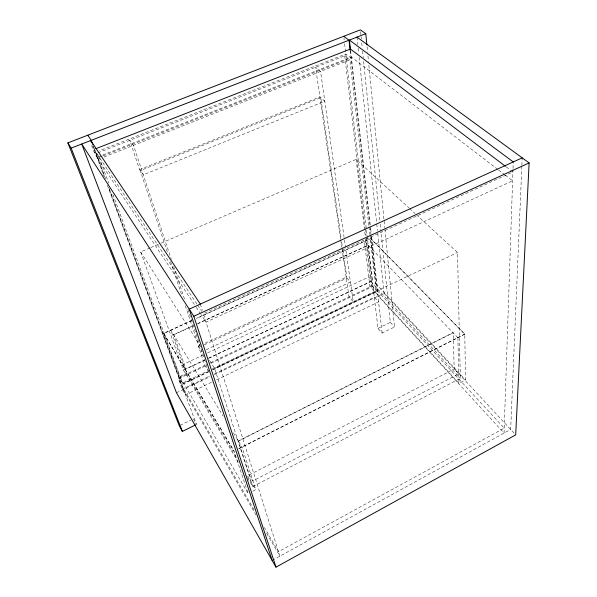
<?xml version="1.0" encoding="UTF-8"?>
<svg xmlns="http://www.w3.org/2000/svg" width="597" height="597" viewBox="0 0 597 597"><rect width="100%" height="100%" fill="white"/><g stroke="black" fill="none" stroke-linecap="round" stroke-linejoin="round"><path stroke-width="0.45" stroke-dasharray="2.98 2.24" d="M512.995 169.391L504.055 433.109L378.267 296.075L371.603 236.927M513.024 168.458L513.241 161.936M521.845 166.235L510.666 429.474L272.919 559.993M521.882 165.302L522.203 157.862M252.703 491.264L255.71 489.697L242.024 446.937M457.877 337.73L364.424 241.315L369.871 286.359L458.996 383.378L465.526 379.961L464.779 334.044L370.685 238.449L196.159 318.432M247.531 477.816L252.762 486.6L460.347 378.341L457.511 252.486L415.728 214.122M249.322 474.936L454.198 368.998L453.108 332.633L238.36 440.922L249.322 474.936L252.897 480.898L458.765 373.916L454.198 368.998M238.815 448.563L464.779 334.044M238.867 448.743L464.787 334.23L370.7 238.636L196.219 318.611M238.412 441.101L453.116 332.82M344.596 43.693L377.983 328.395L382.117 333.089L394.49 326.999L384.856 228.614M180.093 425.355L190.824 420.101M377.983 328.395L390.304 322.358L381.035 231.643M211.532 382.289L185.51 394.811L182.264 389.214L178.399 378.811L206.92 365.26M216.569 379.871L378.588 301.925L374.334 297.254L214.136 373.953M182.264 389.214L209.943 375.968M176.473 392.751L210.047 376.662M214.248 374.655L384.102 293.284L377.543 231.323M109.482 189.219L179.212 377.491L182.481 383.087L208.271 370.789L187.742 308.895M212.457 368.789L376.282 290.664L369.953 235.263M252.762 486.6L214.584 368.379L457.511 252.486M208.532 371.58L181.652 384.408L178.399 378.811M212.733 369.58L377.356 291.023L373.058 286.366L210.278 363.67M209.069 371.632L181.384 384.849L254.553 510.584M212.428 370.028L377.714 291.142L504.226 428.153L278.478 551.695L264.404 527.517M191.928 320.373L163.66 333.327L233.994 451.004L248.188 493.629L179.645 376.603L186.383 373.409L170.794 330.059L223.181 416.109M369.871 286.359L375.819 283.545L370.685 238.449M179.212 377.491L204.853 365.319L198.495 346.275L200.189 345.484M210.719 362.536L371.983 286L366.177 237.002M150.086 247.889L140.676 251.927L183.421 370.065L204.413 360.14M208.614 358.155L370.692 281.508L365.394 237.106M203.398 354.902L183.152 364.439L185.913 369.043L204.383 360.304M208.584 358.319L372.334 280.881L368.133 245.136L198.122 323.373M207.614 352.909L368.737 277.015L372.334 280.881M206.166 349.752L350.417 281.978L346.156 277.232L203.562 343.909M204.189 344.887L346.924 278.09L342.521 247.718M193.047 325.708L173.593 334.656L185.913 369.043M173.66 334.835L193.107 325.887M197.331 323.94L368.155 245.315M191.988 320.552L163.727 333.507L234.054 451.183M150.937 247.524L160.339 243.486M161.197 243.113L356.125 159.406L408.878 207.831M139.586 169.675L319.888 96.93L324.79 101.199L143.273 174.817L139.586 169.675L129.788 140.295L133.497 145.332L171.324 259.382M104.042 156.974L349.909 59.834L368.894 226.032M97.968 152.802L344.723 55.819L349.909 59.834M102.094 156.25L97.759 157.959L94.311 152.757L91.199 144.392M102.968 155.907L351.006 58.028L345.805 54.021L99.52 150.713M94.311 152.757L96.05 152.078M506.226 166.906L512.905 171.951L203.376 313.671L279.889 556.173L265.866 532.024M497.808 169.444L351.32 56.984L96.953 157.287L195.749 306.567M498.547 170.018L504.465 174.563M505.204 175.13L512.607 180.809L206.04 322.119L200.89 314.343M409.557 208.457L415.042 213.495M375.819 283.545L465.526 379.961M384.102 293.284L515.681 434.87M370.692 281.508L460.347 378.341M371.983 286L376.282 290.664M390.304 322.358L394.49 326.999M94.027 149.414L197.182 304.373M197.697 305.149L201.823 311.35M196.264 307.343L200.376 313.567M140.676 251.927L200.099 345.566M209.592 360.513L214.584 368.379M198.495 346.275L201.95 351.73M204.853 365.319L208.271 370.789M233.36 432.803L242.076 447.116M186.383 373.409L237.188 458.63M247.636 476.152L255.71 489.697M183.421 370.065L238.987 463.451M256.046 515.121L183.13 389.557L107.266 185.085M193.301 418.885L196.495 424.46L108.721 187.533M92.677 145.758L104.02 176.346M163.66 333.327L179.645 376.603M105.609 178.757L96.251 153.481L99.706 158.683L108.721 183.13M93.095 145.362L94.027 147.884M94.139 148.19L104.833 177.04M112.915 194.48L182.481 383.087M173.667 266.456L184.936 300.425M167.332 251.867L140.25 170.6L320.768 97.699L341.185 238.516M170.57 261.583L181.757 295.149M185.286 305.746L199.122 347.26M200.353 304.097L202.308 310.306M341.723 242.195L342.387 246.8M340.559 238.8L315.567 67.274L320.567 71.424L344.402 239.554M340.693 239.725L341.768 247.098M341.902 248.024L349.021 296.896L353.208 301.664L345.633 248.248M344.462 239.964L345.506 247.33M356.125 159.406L365.282 236.181M344.723 55.819L365.088 227.763M365.192 228.681L366.073 236.076M343.939 38.141L344.156 39.992M369.006 226.95L369.849 234.337M350.626 50.797L370.252 224.912M370.662 228.606L371.185 233.226M350.148 50.409L371.11 235.778M371.215 236.703L382.117 333.089M356.991 37.111L357.775 44.506M358.163 48.208L358.655 52.834M359.14 57.454L376.662 223.002M376.759 223.927L377.446 230.397M360.595 31.701L361.357 39.103M361.73 42.812L362.207 47.439M362.588 51.141L363.245 57.618M363.625 61.319L379.901 220.539M380.274 224.241L380.938 230.718M367.051 46.693L367.595 52.26M367.961 55.976L368.506 61.543M368.871 65.252L384.767 227.688M457.877 337.544L458.996 383.378"/><path stroke-width="0.9" d="M356.991 37.111L529.121 162.921L515.681 434.87L275.986 567.15L176.473 392.751L81.729 144.011L193.831 316.246L275.986 567.15M366.871 44.835L365.782 33.693L360.409 29.85L67.879 142.877L179.272 425.758L182.391 431.407L195.667 424.87M193.831 316.246L529.121 162.921M522.203 157.862L189.212 309.156L272.142 560.419M95.759 148.735L350.424 49.029L505.487 166.339M67.879 142.877L71.17 148.116L365.782 33.693M513.241 161.936L349.417 40.051L350.558 50.223M343.723 36.298L348.991 40.215L350.096 50.014M87.781 135.183L91.229 140.325L92.781 144.526M200.353 304.097L90.729 140.519L91.378 142.265M71.17 148.116L182.391 431.407"/></g></svg>
